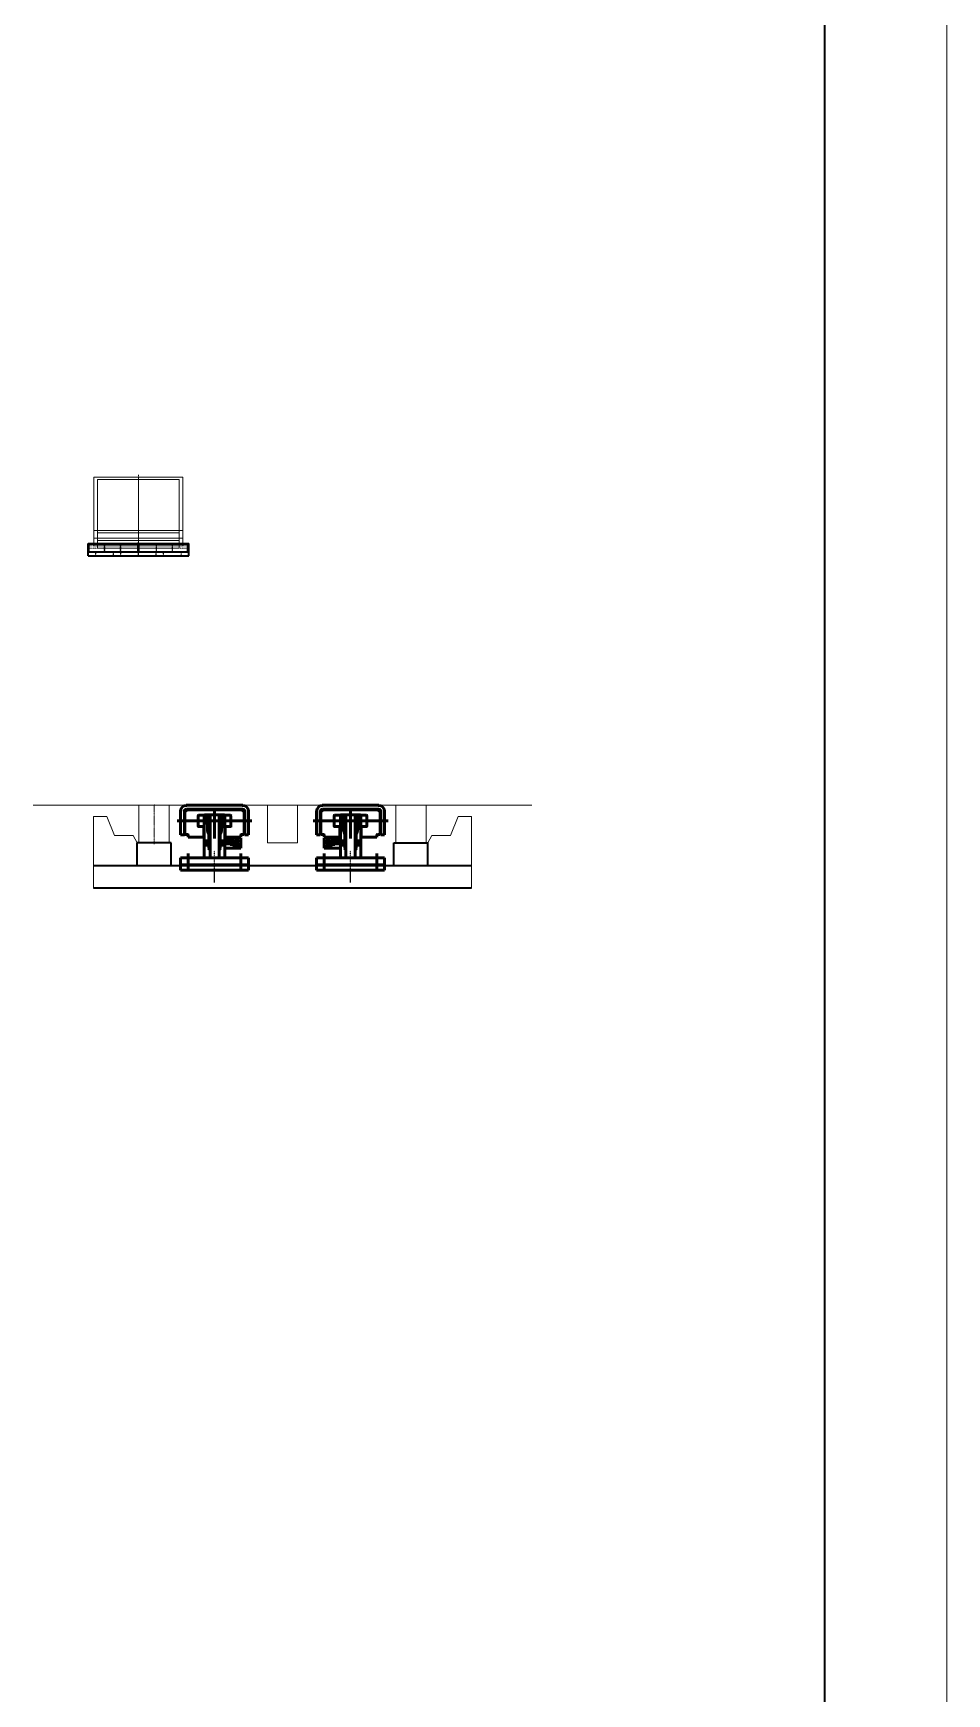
# Model space of a CAD drawing. Header units: millimetres. Extents: x -67280 to 67280, y -47520 to 47520.
# Drawn here: x 55287 to 67280, y -25722 to -3924 of the extents above; entities that cross this region are included whole.
import ezdxf
from ezdxf.enums import TextEntityAlignment as Align

# ---------------------------------------------------------------- set-up
doc = ezdxf.new("R2010")
doc.units = ezdxf.units.MM
for name, pattern in [('AD_LTYPE0 0.18 mm_1_1_1_1_1_1_1_1_1_1_1_1_1_1_1_1', [16, 13, -1, 1, -1]), ('双点画线', [22, 12, -2, 2, -2, 2, -2]), ('点画线', [18, 12, -2, 2, -2]), ('虚线', [2, 1, -1])]:
    doc.linetypes.add(name, pattern=pattern)
for name, color, linetype, lineweight in [('ACADCAXA细实线层', 3, 'Continuous', 18), ('ACAD中心线层', 1, 'AD_LTYPE0 0.18 mm_1_1_1_1_1_1_1_1_1_1_1_1_1_1_1_1', 25), ('EB0', 7, 'Continuous', 35), ('中心线层', 1, '点画线', 18), ('尺寸线层', 4, 'Continuous', 18), ('标注层AM_5', 3, 'Continuous', 25), ('粗实线层', 7, 'Continuous', 35), ('细实线层', 3, 'Continuous', 18), ('虚线层', 100, '虚线', 18)]:
    doc.layers.add(name, color=color, linetype=linetype, lineweight=lineweight)
doc.styles.add('标准', font='', dxfattribs={"width": 0.667})
doc.styles.get('标准').set_extended_font_data('宋体')

# ---------------------------------------------------------------- blocks, each defined once
blk = doc.blocks.new('*X1373')
at = {"layer": '粗实线层'}
blk.add_line((410.5, -287), (410.5, 287), dxfattribs=at)
at = {"layer": '细实线层'}
blk.add_line((420.5, -297), (420.5, 297), dxfattribs=at)
at = {"layer": '尺寸线层', "linetype": 'Continuous', "style": '标准', "width": 0.667}
blk.add_attdef('图纸编号', text='', height=5.19, rotation=180, dxfattribs=at).set_placement((-370.5, 282), align=Align.MIDDLE_CENTER)
blk = doc.blocks.new('*X1380')
at = {"layer": 'EB0', "linetype": 'Continuous', "lineweight": 50}
for p, q in [((-1265, -2), (-1265, 0)), ((-1265, 0), (-521, 0)), ((-521, -2), (-521, 0)), ((521, -2), (521, 0)), ((1265, 0), (521, 0)), ((1265, -2), (1265, 0)), ((-1253, -206), (-1385, -206)), ((-1339, -389), (-1339, -82)), ((-1307, -206), (-488, -206)), ((-1289, -389), (-1289, -82)), ((-1252, -60), (-1282, -89)), ((-1282, -89), (-1282, -387)), ((-1265, -2), (-521, -2)), ((-1260, -2), (-526, -2)), ((-1260, -52), (-526, -52)), ((-1252, -60), (-533, -60)), ((-1108, -139), (-1108, -273)), ((-1027, -131), (-1101, -131)), ((-1041, -206), (-972, -206)), ((-952, -146), (-1027, -146)), ((-1027, -146), (-1027, -692)), ((-1027, -176), (-987, -176)), ((-1022, -126), (-764, -126)), ((-987, -146), (-987, -290)), ((-952, -146), (-952, -692)), ((-893, -141), (-893, -41)), ((-893, -72), (-893, -436)), ((-833, -146), (-759, -146)), ((-833, -146), (-833, -692)), ((-744, -206), (-813, -206)), ((-798, -146), (-798, -290)), ((-759, -176), (-798, -176)), ((-759, -131), (-684, -131)), ((-759, -146), (-759, -692)), ((-677, -139), (-677, -273)), ((-533, -60), (-503, -89)), ((-532, -206), (-401, -206)), ((-503, -89), (-503, -387)), ((-496, -82), (-496, -389)), ((-446, -389), (-446, -82)), ((532, -206), (401, -206)), ((446, -389), (446, -82)), ((1307, -206), (488, -206)), ((496, -82), (496, -389)), ((533, -60), (503, -89)), ((503, -89), (503, -387)), ((1265, -2), (521, -2)), ((1260, -2), (526, -2)), ((1260, -52), (526, -52)), ((1252, -60), (533, -60)), ((677, -139), (677, -273)), ((759, -131), (684, -131)), ((744, -206), (813, -206)), ((833, -146), (759, -146)), ((759, -146), (759, -692)), ((759, -176), (798, -176)), ((1022, -126), (764, -126)), ((798, -146), (798, -290)), ((833, -146), (833, -692)), ((893, -141), (893, -41)), ((893, -72), (893, -436)), ((952, -146), (1027, -146)), ((952, -146), (952, -692)), ((1041, -206), (972, -206)), ((987, -146), (987, -290)), ((1027, -176), (987, -176)), ((1027, -131), (1101, -131)), ((1027, -146), (1027, -692)), ((1108, -139), (1108, -273)), ((1252, -60), (1282, -89)), ((1253, -206), (1385, -206)), ((1282, -89), (1282, -387)), ((1289, -389), (1289, -82)), ((1339, -389), (1339, -82)), ((-1339, -389), (-1289, -389)), ((-1282, -387), (-1245, -387)), ((-1237, -394), (-1237, -422)), ((-1237, -422), (-1032, -422)), ((-1101, -280), (-1032, -280)), ((-1032, -280), (-1032, -422)), ((-1027, -236), (-987, -236)), ((-967, -374), (-972, -374)), ((-967, -374), (-967, -568)), ((-967, -374), (-952, -374)), ((-818, -374), (-833, -374)), ((-818, -374), (-818, -568)), ((-818, -374), (-813, -374)), ((-759, -236), (-798, -236)), ((-759, -434), (-759, -563)), ((-759, -434), (-548, -434)), ((-684, -280), (-754, -280)), ((-754, -280), (-754, -422)), ((-548, -422), (-754, -422)), ((-647, -434), (-647, -518)), ((-548, -394), (-548, -422)), ((-548, -434), (-548, -563)), ((-503, -387), (-541, -387)), ((-496, -389), (-446, -389)), ((496, -389), (446, -389)), ((503, -387), (541, -387)), ((548, -394), (548, -422)), ((548, -422), (754, -422)), ((548, -434), (548, -563)), ((759, -434), (548, -434)), ((647, -434), (647, -518)), ((684, -280), (754, -280)), ((754, -280), (754, -422)), ((759, -236), (798, -236)), ((759, -434), (759, -563)), ((818, -374), (813, -374)), ((818, -374), (818, -568)), ((818, -374), (833, -374)), ((967, -374), (952, -374)), ((967, -374), (972, -374)), ((967, -374), (967, -568)), ((1027, -236), (987, -236)), ((1101, -280), (1032, -280)), ((1032, -280), (1032, -422)), ((1237, -422), (1032, -422)), ((1237, -394), (1237, -422)), ((1282, -387), (1245, -387)), ((1339, -389), (1289, -389)), ((-1240, -850), (-1240, -634)), ((-1041, -496), (-952, -496)), ((-1027, -466), (-967, -466)), ((-1027, -526), (-967, -526)), ((-744, -496), (-833, -496)), ((-759, -466), (-818, -466)), ((-759, -526), (-818, -526)), ((-772, -484), (-585, -484)), ((-759, -461), (-687, -461)), ((-759, -506), (-687, -506)), ((-759, -563), (-548, -563)), ((-687, -449), (-647, -449)), ((-687, -449), (-687, -518)), ((-687, -518), (-647, -518)), ((-632, -533), (-548, -533)), ((-598, -521), (-598, -446)), ((-546, -850), (-546, -634)), ((546, -850), (546, -634)), ((632, -533), (548, -533)), ((759, -563), (548, -563)), ((772, -484), (585, -484)), ((598, -521), (598, -446)), ((687, -449), (647, -449)), ((687, -518), (647, -518)), ((687, -449), (687, -518)), ((759, -461), (687, -461)), ((759, -506), (687, -506)), ((744, -496), (833, -496)), ((759, -466), (818, -466)), ((759, -526), (818, -526)), ((1041, -496), (952, -496)), ((1027, -466), (967, -466)), ((1027, -526), (967, -526)), ((1240, -850), (1240, -634)), ((-1339, -781), (-1339, -692)), ((-446, -692), (-1339, -692)), ((-1339, -851), (-1339, -781)), ((-446, -781), (-1339, -781)), ((-1339, -781), (-446, -781)), ((-446, -781), (-1339, -781)), ((-446, -851), (-1339, -851)), ((-952, -692), (-1027, -692)), ((-833, -692), (-759, -692)), ((-446, -781), (-446, -692)), ((-446, -851), (-446, -781)), ((446, -781), (446, -692)), ((446, -692), (1339, -692)), ((446, -851), (446, -781)), ((446, -781), (1339, -781)), ((1339, -781), (446, -781)), ((446, -781), (1339, -781)), ((446, -851), (1339, -851)), ((833, -692), (759, -692)), ((952, -692), (1027, -692)), ((1339, -781), (1339, -692)), ((1339, -851), (1339, -781))]:
    blk.add_line(p, q, dxfattribs=at)
at = {"layer": 'EB0', "linetype": '双点画线', "lineweight": 25}
for p, q in [((-893, -1014), (-893, -598)), ((893, -1014), (893, -598))]:
    blk.add_line(p, q, dxfattribs=at)
at = {"layer": 'EB0', "linetype": 'Continuous', "lineweight": 50}
for centre in [(-598, -484), (598, -484)]:
    blk.add_circle(centre, 22.3, dxfattribs=at)
for centre, radius, start, end in [((-1260, -82), 79.3, 90, 180), ((-1260, -82), 29.8, 90, 180), ((-1101, -139), 7.44, 90, 180), ((-1022, -131), 4.96, 90, 180), ((-764, -131), 4.96, 0, 90), ((-684, -139), 7.44, 0, 90), ((-526, -82), 79.3, 0, 90), ((-526, -82), 29.8, 0, 90), ((526, -82), 79.3, 90, 180), ((526, -82), 29.8, 90, 180), ((684, -139), 7.44, 90, 180), ((764, -131), 4.96, 90, 180), ((1022, -131), 4.96, 360, 90), ((1101, -139), 7.44, 0, 90), ((1260, -82), 79.3, 0, 90), ((1260, -82), 29.8, 0, 90), ((-1245, -394), 7.44, 0, 90), ((-1101, -273), 7.44, 180, 270), ((-775, -296), 212, 178.3825, 201.6335), ((-1011, -296), 212, 338.3665, 1.6175), ((-684, -273), 7.44, 270, 0), ((-541, -394), 7.44, 90, 180), ((541, -394), 7.44, 0, 90), ((684, -273), 7.44, 180, 270), ((1011, -296), 212, 178.3825, 201.6335), ((775, -296), 212, 338.3665, 1.6175), ((1101, -273), 7.44, 270, 360), ((1245, -394), 7.44, 90, 180), ((-952, -568), 14.9, 180, 270), ((-833, -568), 14.9, 270, 360), ((-632, -518), 14.9, 180, 270), ((632, -518), 14.9, 270, 0), ((833, -568), 14.9, 180, 270), ((952, -568), 14.9, 270, 360)]:
    blk.add_arc(centre, radius, start, end, dxfattribs=at)
at = {"layer": '细实线层'}
for p, q in [((-198, -496), (-198, 0)), ((198, -496), (198, 0)), ((-198, -496), (198, -496))]:
    blk.add_line(p, q, dxfattribs=at)
blk = doc.blocks.new('*X1735')
at = {"layer": '虚线层', "linetype": '虚线', "lineweight": 18}
for p, q in [((-40, -34), (-40, 4)), ((-34, 10), (54, 10)), ((60, 4), (60, -34)), ((54, -40), (-34, -40))]:
    blk.add_line(p, q, dxfattribs=at)
at = {"layer": '虚线层'}
for p, q in [((-37, -34), (-37, 4)), ((-34, 7), (54, 7)), ((57, 4), (57, -34)), ((54, -37), (-34, -37))]:
    blk.add_line(p, q, dxfattribs=at)
at = {"layer": '虚线层', "linetype": '虚线', "lineweight": 18}
for centre, start, end in [((-34, 4), 90, 180), ((54, 4), 0, 90), ((-34, -34), 180, 270), ((54, -34), 270, 0)]:
    blk.add_arc(centre, 6, start, end, dxfattribs=at)
at = {"layer": '虚线层'}
for centre, start, end in [((-34, 4), 90, 180), ((54, 4), 0, 90), ((-34, -34), 180, 269.9999), ((54, -34), 270, 360)]:
    blk.add_arc(centre, 3, start, end, dxfattribs=at)
blk = doc.blocks.new('*X1736')
at = {"layer": '虚线层', "linetype": '虚线', "lineweight": 18}
for p, q in [((-40, -34), (-40, 4)), ((-34, 10), (54, 10)), ((60, 4), (60, -34)), ((54, -40), (-34, -40))]:
    blk.add_line(p, q, dxfattribs=at)
at = {"layer": '虚线层'}
for p, q in [((-37, -34), (-37, 4)), ((-34, 7), (54, 7)), ((57, 4), (57, -34)), ((54, -37), (-34, -37))]:
    blk.add_line(p, q, dxfattribs=at)
at = {"layer": '虚线层', "linetype": '虚线', "lineweight": 18}
for centre, start, end in [((-34, 4), 90, 180), ((54, 4), 0, 90), ((-34, -34), 180, 270), ((54, -34), 270, 0)]:
    blk.add_arc(centre, 6, start, end, dxfattribs=at)
at = {"layer": '虚线层'}
for centre, start, end in [((-34, 4), 90, 180), ((54, 4), 0, 90), ((-34, -34), 180, 269.9999), ((54, -34), 270, 360)]:
    blk.add_arc(centre, 3, start, end, dxfattribs=at)
blk = doc.blocks.new('*X1737')
at = {"layer": '虚线层', "linetype": '虚线', "lineweight": 18}
for p, q in [((-40, -34), (-40, 4)), ((-34, 10), (54, 10)), ((60, 4), (60, -34)), ((54, -40), (-34, -40))]:
    blk.add_line(p, q, dxfattribs=at)
at = {"layer": '虚线层'}
for p, q in [((-37, -34), (-37, 4)), ((-34, 7), (54, 7)), ((57, 4), (57, -34)), ((54, -37), (-34, -37))]:
    blk.add_line(p, q, dxfattribs=at)
at = {"layer": '虚线层', "linetype": '虚线', "lineweight": 18}
for centre, start, end in [((-34, 4), 90, 180), ((54, 4), 0, 90), ((-34, -34), 180, 270), ((54, -34), 270, 0)]:
    blk.add_arc(centre, 6, start, end, dxfattribs=at)
at = {"layer": '虚线层'}
for centre, start, end in [((-34, 4), 90, 180), ((54, 4), 0, 90), ((-34, -34), 180, 269.9999), ((54, -34), 270, 360)]:
    blk.add_arc(centre, 3, start, end, dxfattribs=at)
blk = doc.blocks.new('*X1738')
at = {"layer": '虚线层', "linetype": '虚线', "lineweight": 18}
for p, q in [((-40, -34), (-40, 4)), ((-34, 10), (54, 10)), ((60, 4), (60, -34)), ((54, -40), (-34, -40))]:
    blk.add_line(p, q, dxfattribs=at)
at = {"layer": '虚线层'}
for p, q in [((-37, -34), (-37, 4)), ((-34, 7), (54, 7)), ((57, 4), (57, -34)), ((54, -37), (-34, -37))]:
    blk.add_line(p, q, dxfattribs=at)
at = {"layer": '虚线层', "linetype": '虚线', "lineweight": 18}
for centre, start, end in [((-34, 4), 90, 180), ((54, 4), 0, 90), ((-34, -34), 180, 270), ((54, -34), 270, 0)]:
    blk.add_arc(centre, 6, start, end, dxfattribs=at)
at = {"layer": '虚线层'}
for centre, start, end in [((-34, 4), 90, 180), ((54, 4), 0, 90), ((-34, -34), 180, 269.9999), ((54, -34), 270, 360)]:
    blk.add_arc(centre, 3, start, end, dxfattribs=at)
blk = doc.blocks.new('*X1741')
at = {"layer": '中心线层'}
blk.add_line((0, -32), (0, 941), dxfattribs=at)
at = {"layer": '尺寸线层'}
for p, q in [((-535, 0), (-535, 900)), ((535, 900), (-535, 900)), ((535, 0), (535, 900)), ((535, 200), (-535, 200)), ((535, 100), (-535, 100)), ((535, 0), (-535, 0))]:
    blk.add_line(p, q, dxfattribs=at)
blk = doc.blocks.new('*X1742')
at = {"layer": 'ACADCAXA细实线层', "linetype": 'Continuous', "lineweight": 18}
for p, q in [((-585, 0), (-585, 900)), ((-585, 0), (-585, 900)), ((585, 900), (-585, 900)), ((585, 0), (585, 900)), ((585, 200), (-585, 200)), ((585, 100), (-585, 100)), ((585, 0), (-585, 0))]:
    blk.add_line(p, q, dxfattribs=at)
at = {"layer": '中心线层'}
blk.add_line((0, -54), (0, 931), dxfattribs=at)

msp = doc.modelspace()

# ---------------------------------------------------------------- linework, layer by layer
at = {"layer": 'ACADCAXA细实线层', "linetype": 'Continuous', "lineweight": 18}
for p, q in [((55286.851, -14057.64), (61833.148, -14057.64)), ((56675.46, -14553.572), (56675.46, -14057.64)), ((57072.205, -14553.572), (57072.205, -14057.64)), ((58361.627, -14553.572), (58361.627, -14057.64)), ((58758.372, -14553.572), (58758.372, -14057.64)), ((60047.795, -14553.572), (60047.795, -14057.64)), ((60444.54, -14553.572), (60444.54, -14057.64)), ((56675.46, -14553.572), (57072.205, -14553.572)), ((58361.627, -14553.572), (58758.372, -14553.572)), ((60444.54, -14553.572), (60047.795, -14553.572))]:
    msp.add_line(p, q, dxfattribs=at)
at = {"layer": 'ACAD中心线层'}
msp.add_line((56667.956, -10798.053), (56667.956, -10606.89), dxfattribs=at)
at = {"layer": 'EB0'}
for p, q in [((56007.956, -10733.455), (56007.956, -10623.455)), ((56007.956, -10623.455), (57327.956, -10623.455)), ((56017.956, -10733.455), (56017.956, -10623.455)), ((56017.956, -10628.455), (56662.956, -10628.455)), ((56662.956, -10733.455), (56662.956, -10623.455)), ((56672.956, -10733.455), (56672.956, -10623.455)), ((56672.956, -10628.455), (57317.956, -10628.455)), ((57317.956, -10733.455), (57317.956, -10623.455)), ((57327.956, -10733.455), (57327.956, -10623.455)), ((56007.956, -10783.455), (56007.956, -10733.455)), ((56007.956, -10733.455), (57327.956, -10733.455)), ((56007.956, -10783.455), (57327.956, -10783.455)), ((57327.956, -10783.455), (57327.956, -10733.455)), ((56650.663, -14851.131), (56650.663, -14553.572)), ((57097.002, -14553.572), (56650.663, -14553.572)), ((57097.002, -14553.572), (56650.663, -14553.572)), ((57097.002, -14851.131), (57097.002, -14553.572)), ((60022.998, -14851.131), (60022.998, -14553.572)), ((60022.998, -14553.572), (60469.336, -14553.572)), ((60022.998, -14553.572), (60469.336, -14553.572)), ((60469.336, -14851.131), (60469.336, -14553.572)), ((56080.342, -14851.131), (61039.658, -14851.131)), ((61039.658, -15148.69), (56080.342, -15148.69))]:
    msp.add_line(p, q, dxfattribs=at)
at = {"layer": '中心线层'}
for p, q in [((56222.956, -10736.455), (56222.956, -10625.455)), ((56432.956, -10736.455), (56432.956, -10625.455)), ((56873.832, -14568.45), (56873.832, -14042.763))]:
    msp.add_line(p, q, dxfattribs=at)
at = {"layer": '尺寸线层'}
for p, q in [((56253.918, -14206.42), (56080.342, -14206.42)), ((56080.342, -14206.42), (56080.342, -15148.69)), ((56253.918, -14206.42), (56353.104, -14454.386)), ((60866.082, -14206.42), (60766.895, -14454.386)), ((60866.082, -14206.42), (61039.658, -14206.42)), ((61039.658, -14206.42), (61039.658, -15148.69)), ((56601.07, -14454.386), (56353.104, -14454.386)), ((56601.07, -14454.386), (56650.663, -14553.572)), ((60518.93, -14454.386), (60469.336, -14553.572)), ((60518.93, -14454.386), (60766.895, -14454.386))]:
    msp.add_line(p, q, dxfattribs=at)
at = {"layer": '标注层AM_5'}
for p, q in [((56080.342, -14851.131), (61039.658, -14851.131)), ((61039.658, -14851.131), (56080.342, -14851.131)), ((56080.342, -15148.69), (61039.658, -15148.69))]:
    msp.add_line(p, q, dxfattribs=at)
at = {"layer": '虚线层', "linetype": '虚线', "lineweight": 18}
for p, q in [((56017.956, -10653.455), (57317.956, -10653.455)), ((56220.456, -10733.455), (56220.456, -10628.455)), ((56225.456, -10733.455), (56225.456, -10628.455)), ((56430.456, -10733.455), (56430.456, -10628.455)), ((56435.456, -10733.455), (56435.456, -10628.455)), ((56900.456, -10733.455), (56900.456, -10628.455)), ((56905.456, -10733.455), (56905.456, -10628.455)), ((57110.456, -10733.455), (57110.456, -10628.455)), ((57115.456, -10733.455), (57115.456, -10628.455)), ((56017.956, -10683.455), (57317.956, -10683.455))]:
    msp.add_line(p, q, dxfattribs=at)

# ---------------------------------------------------------------- block references
at = {"layer": 'ACAD中心线层'}
for name, p in [('*X1742', (56667.956, -10653.455)), ('*X1741', (56667.956, -10683.455)), ('*X1735', (56047.956, -10743.455)), ('*X1738', (56377.956, -10743.455)), ('*X1737', (56937.956, -10743.455)), ('*X1736', (57267.956, -10743.455))]:
    msp.add_blockref(name, p, dxfattribs=at)
at = {"layer": '尺寸线层'}
msp.add_blockref('*X1380', (58560, -14057.64), dxfattribs=at)
at = {"layer": '粗实线层', "xscale": 160, "yscale": 160, "zscale": 160}
msp.add_blockref('*X1373', (0, 0), dxfattribs=at)

doc.saveas('drawing.dxf')
